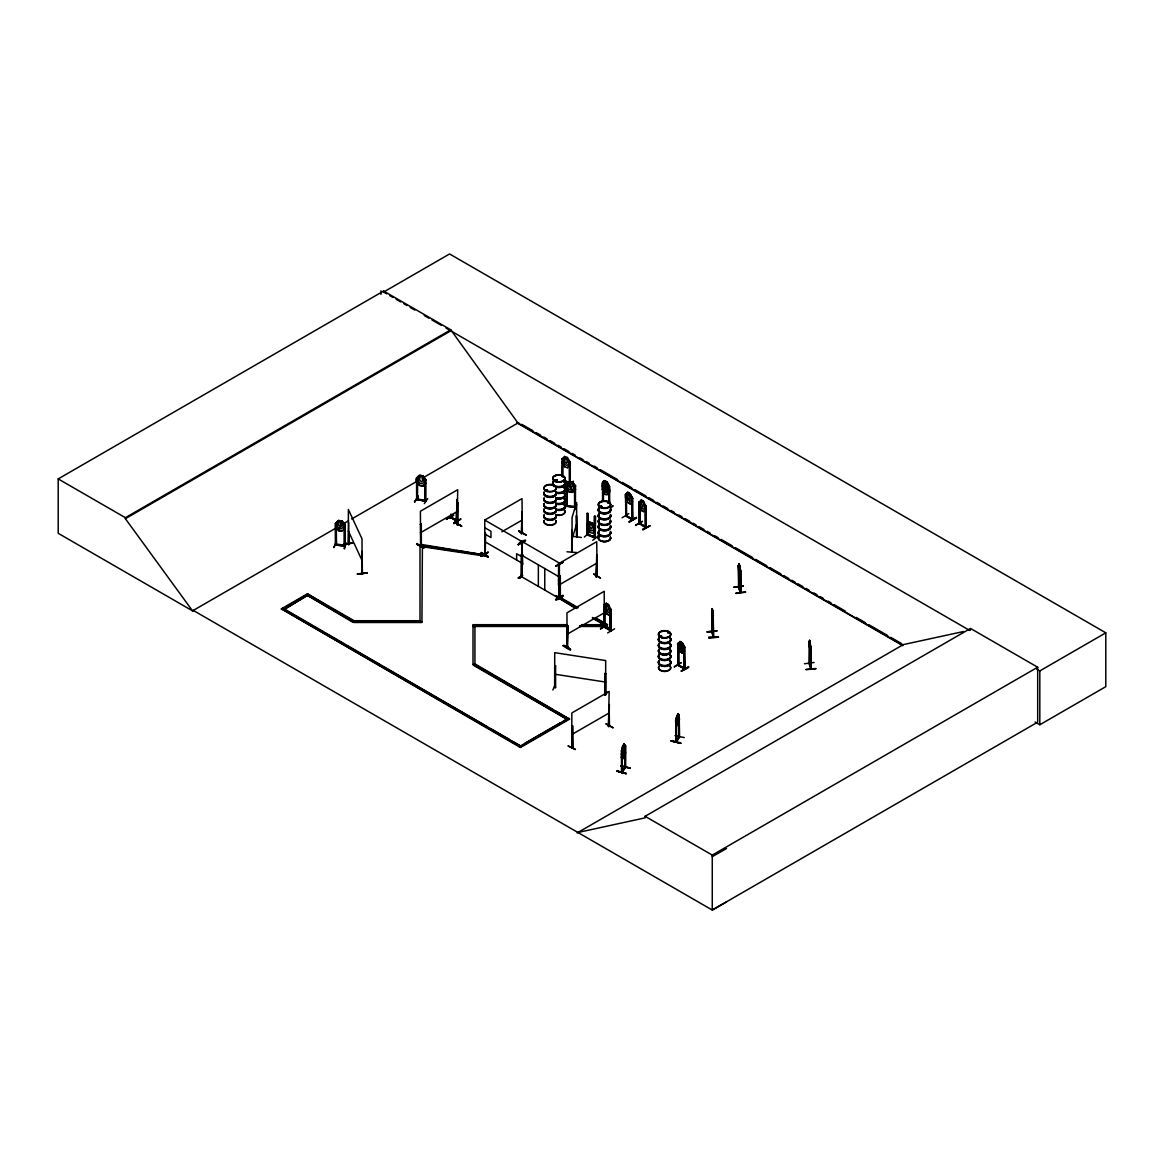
<?xml version="1.0" encoding="UTF-8"?>
<svg xmlns="http://www.w3.org/2000/svg" width="1164" height="1164" viewBox="0 0 1164 1164"><rect width="100%" height="100%" fill="white"/><g stroke="black" fill="none" stroke-linecap="round" stroke-linejoin="round"><path stroke-width="1.5" d="M478.04 666.332L473.006 664.542L473.006 625.796L567.566 625.548L567.159 647.635L566.941 612.831L604.232 591.297L604.247 626.799M420 620.718L354.06 620.718L307.442 593.8L281.412 608.83L520.439 747.506L569.531 719.163L474.927 663.858L473.573 665.328L474.927 664.542L474.927 626.465M711.771 631.717L712.295 632.314L711.844 610.562M712.208 612.089L712.383 609.776L712.848 614.286M810.508 646.864L810.741 668.936L809.562 640.2L809.649 663.902L809.053 663.378L810.726 668.878M738.398 586.991L740.406 592.549L740.202 570.36M621.678 750.431L621.794 772.605L622.202 771.31M624.821 746.197L625.374 767.905L625.635 745.877L624.079 744.029L625.374 745.688L625.417 767.847M566.97 551.78L576.747 552.565M602.559 500.666L602.53 482.711L603.185 501.029M608.845 486.29L609.412 502.819M604.654 605.818L603.854 605.411L606.255 603.301L608.627 604.669L609.645 611.347L608.132 612.511L605.062 608.714L606.298 603.403L604.538 605.542M610.314 609.063L610.94 630.99L610.169 630.539L610.474 612.497M631.936 498.032L632.561 519.959L631.79 519.581L632.096 497.872L632.736 498.236L632.809 519.813L625.868 515.768L625.475 494.38L625.548 497.814L627.803 502.557L630.248 503.881L632.43 501.786M639.924 507.766L639.749 524.106L639.647 502.324M684.156 647.228L684.708 669.154L684.941 647.417L684.068 646.995L684.636 669.14L677.812 665.168L678.045 647.082M562.707 458.922L561.848 458.849L564.656 456.448L563.289 461.992L565.093 464.727L566.897 465.411L568.672 464.072L567.435 457.51L570.127 462.035M570.273 483.351L570.273 461.802L569.225 461.439L569.341 483.22L564.453 481.343M713.226 636.781L712.31 631.455M711.699 631.848L713.387 637.348L713.226 615.247M713.197 636.854L713.11 614.941L713.605 636.708M713.736 637.246L712.193 631.805M809.067 663.436L809.664 663M809.649 663.349L810.959 668.296M809.562 643.677L809.853 641.364M425.107 479.655L424.918 501.262L424.947 479.67M566.795 506.369L566.693 484.588L566.926 506.107M711.946 611.158L712.31 608.714L711.844 610.693M809.3 642.746L809.678 640.316L809.315 663.931M623.54 745.135L623.118 751.449L623.642 745.149M671.352 741.221C700.568 747.87 650.763 736.055 680.649 742.836M738.645 566.432L739.096 563.973M621.416 757.386L622.187 750.547L621.372 750.955L624.079 744.029L622.667 745.789L622.056 750.053L622.9 753.515L624.602 749.179L624.064 744.145M588.067 534.974L587.078 534.931L595.226 538.044L595.415 516.336L594.484 516.219L594.513 537.841L595.313 538.074M587.995 534.465L587.078 534.145L595.502 537.899L595.459 537.041L587.995 534.698L595.357 537.026M626.159 773.667C598.369 765.999 644.798 778.934 617.095 770.99M626.159 773.318L617.066 771.077M522.476 542.875L522.01 542.279L522.651 564.234L521.778 564.002L522.651 564.234M522.36 543.617L521.705 543.21L522.476 543.661M559.404 563.9L558.618 563.449L558.458 585.172L559.331 585.39L558.764 563.463L559.331 598.485L522.025 576.951L522.098 541.536L559.389 563.07L559.36 597.874L560.131 597.423M622.333 756.455L625.374 749.107L623.977 747.113L622.58 748.932L622.056 753.166L622.9 756.629C626.785 755.552 622.129 743.84 625.228 748.859M675.775 724.008C678.19 730.992 682.119 707.29 676.881 725.725C674.247 722.451 676.066 716.995 678.146 713.678L679.281 715.307L678.117 713.794M675.848 720.691L676.982 715.496L677.084 723.193L678.583 718.814L678.015 713.779M546.629 489.709L546.367 490.553L546.934 489.709M547.08 490.611L547.298 489.869L547.458 490.699M553.758 485.883L554.064 486.552L553.526 485.868A6.169 3.565 0 0 1 553.511 482.231M556.247 480.165L555.097 480.907L555.432 479.844M555.999 480.688L555.912 479.83M562.008 476.6L562.867 476.236M600.944 507.097L601.468 506.209L602.152 506.937M608.656 502.732L607.71 502.572M608.51 502.586L607.666 502.964M608.365 502.732L608.205 502.368M661.501 635.908C661.458 637.741 660.89 636.097 661.341 635.893M667.772 632.678L668.718 632.678M668.311 632.663L667.729 632.59M622.784 745.862L621.518 750.955L621.474 772.532L625.359 767.28L621.736 772.023M621.314 757.371C623.991 764.472 628.531 740.842 622.565 759.117M679.238 736.943L675.804 742.196L676.342 741.439M676.226 741.09L676.109 741.686M679.209 736.768L678.888 736.696M679.194 736.957L679.179 715.278L679.572 737.074M571.728 530.551L571.713 552.114L571.8 530.289M576.296 515.55L576.66 537.39L576.646 502.499L572.062 517.5L572.048 552.143L572.048 551.358M576.733 537.157L576.573 515.841M423.594 548.157L416.567 544.155L423.943 547.575M423.914 547.953L416.945 543.53M487.905 557.09L480.863 553.089L487.905 557.105L488.283 556.436L481.212 552.449L488.283 556.887M555.577 596.157C556.261 594.149 558.414 599.809 561.208 599.387M563.085 645.773C566.286 643.27 578.042 656.351 563.114 645.7M570.447 649.527L563.42 645.467L570.506 649.57M575.365 749.616L567.988 745.877L575.394 749.267M605.513 481.605L604.771 485.577L606.269 487.774L607.055 485.403L605.586 481.561M628.589 493.303L627.847 497.29L629.36 499.487L630.146 497.101L628.676 493.26M606.968 604.334L606.226 608.321L607.739 610.518L608.51 608.132L607.055 604.291M680.794 642.513L680.052 646.5L681.566 648.697L682.351 646.311L680.867 642.47M572.062 539.034L576.646 524.033M345.082 528.121L341.852 531.119L338.579 530.711L341.852 520.875L338.579 520.468L335.465 523.509L335.567 545.058L335.567 523.262L336.498 523.494L335.494 523.451M565.529 457.379L564.642 461.453L566.417 463.461L567.334 461.002L565.588 457.336M590.614 522.912L589.741 526.986L591.516 528.994L592.432 526.521L590.686 522.854M348.938 531.642L349.011 544.563L348.342 544.024M348.371 544.083L348.371 509.468L362.019 538.888L362.048 573.561L362.237 572.208M711.815 632.241L712.31 608.597L713.387 615.8L712.746 610.518L712.659 618.23L711.655 613.559L712.31 618.841M712.746 620.761C711.655 615.509 712.863 623.686 713.387 619.219M809.024 641.742L810.1 652.349L810.624 650.734M676.066 719.905L676.168 742.312L676.255 741.468M335.567 523.262L338.608 520.395L337.051 526.274L339.175 528.572L341.285 528.849L343.38 527.074L341.881 520.817L345.097 524.644L344.922 546.236L345.024 524.455L344.02 524.586L345.024 524.455M335.494 526.812L338.579 530.711L341.823 530.973M340.732 521.268L339.67 521.137L338.651 523.916L338.651 525.415L340.732 527.001L341.809 525.822L340.761 521.21M336.469 541.638L333.821 547.589L336.483 542.089M335.596 543.995C338.142 546.309 334.083 543.093 336.454 544.33M336.44 544.112L345.126 545.218L343.977 545.494M344.151 524.353L344.078 546.076L345.024 545.203M344.02 548.448L346.174 542.861L344.544 548.913M566.839 484.879L565.966 484.719L566.795 484.617M565.937 488.123L569.109 491.892L572.324 492.387L575.467 489.287M572.295 492.241L569.08 481.663L565.835 484.733L565.835 488.153L569.065 491.965L572.353 492.328L575.569 489.331M564.758 508.799L566.955 502.892M566.97 503.343L564.293 508.857L566.883 503.27M566.039 484.515L566.039 506.311C564.7 505.06 568.585 505.627 566.082 505.249M567.014 505.613L575.496 506.471L574.449 506.777M574.623 485.883L575.496 485.723L574.507 485.577L574.623 507.417L575.598 506.486M574.55 510.05L576.631 504.579M609.339 490.088L607.084 485.097L604.713 483.729L603.607 489.084L605.149 492.008L606.677 492.896L608.19 491.732L608.19 489.171L607.055 485.155L604.64 483.773M632.736 498.236L630.131 493.754L627.803 492.314L626.698 497.683L629.768 501.48L631.266 500.316L630.131 493.754L627.803 492.314L625.475 494.38M641.248 500.156L640.098 505.409L641.64 508.333L643.168 509.221L644.681 508.057L644.681 505.496L643.547 501.48L641.291 500.011L643.619 501.437L645.904 506.18L645.875 527.699L646.136 505.976L645.147 505.482L646.136 505.976M810.362 649.003L810.013 649.818L809.3 645.307M739.082 574.099L738.383 565.413L738.965 587.5M740.406 592.549L740.246 591.167M740.871 592.403L740.799 570.942L739.082 563.856L738.5 565.762M739.096 574.041L739.693 576.005L740.493 574.449M555.592 665.895L554.646 665.953L555.592 665.895L555.606 687.633L554.617 687.531M555.344 684.476L552.856 690.005M554.835 686.498L555.461 687.633L554.631 687.284L554.733 652.669L605.673 660.555L605.673 694.384L604.713 694.239L604.713 695.286M604.814 673.505L605.673 673.636L604.814 673.505L604.713 694.501M605.804 694.879L607.055 692.129M555.854 566.097L562.838 562.11M622.129 517.762L628.807 513.6M635.529 525.488L642.528 521.457M600.508 628.793L607.506 624.748M453.625 515.317L446.336 519.289L453.291 515.23M488.196 552.42L480.907 556.392L487.847 552.333M674.32 666.987L681.333 662.578L674.378 666.637M420 546.367L485.606 556.217L486.116 555.141L422.416 544.621L421.921 622.493L354.06 622.493L354.06 620.718L352.707 621.503L306.074 594.586L352.707 622.173L354.06 621.387L346.29 616.905M421.921 546.367L422.416 544.621M485.606 556.217L486.116 554.471M451.006 516.976L450.09 516.772L450.73 517.209M456.404 520.41L457.117 521.574L450.09 516.772M484.966 554.122L485.417 553.569M559.782 597.176L560.364 597.641L560.306 576.078L559.433 576.311L560.306 576.078M677.739 665.211L678.772 665.401L678.685 647.446M678.394 664.746L678.292 664.746M684.097 668.02L684.898 668.107M569.109 481.823L567.523 487.541L569.647 489.84L571.757 490.117L573.852 488.342L572.353 482.085L569.065 481.721L565.937 484.777M584.357 537.099L589.493 532.224L592.534 533.287L595.139 530.915M625.883 494.278L626.247 516.365L626.523 498.236M626.101 494.496L626.596 516.219L626.159 515.521M632.474 519.173L626.348 515.798L632.489 519.129M639.356 523.524C641.844 525.197 644.958 528.034 646.107 526.666M643.547 511.549L641.204 510.298L638.876 505.54L638.876 502.121L639.283 523.553L645.962 526.899M604.902 611.056L604.727 627.396L603.927 626.974L604.232 604.378L603.534 626.319L604.625 626.61M604.654 627.352L604.96 626.392L603.781 626.465M610.271 629.855C615.931 631.834 594.819 621.721 610.169 629.971M558.807 564.307L558.807 563.522M414.879 501.99L418.269 496.242M458.034 523.684C456.564 526.986 458.078 522.156 457.321 524.062M458.019 524.513L457.947 502.935L457.074 503.168L457.947 502.935M485.65 553.788L485.315 555.068L484.966 533.025L484.952 554.952L484.719 520.075L522.025 498.614L522.33 533.33M484.966 554.908L485.679 554.53L484.762 553.918M597.074 576.427L596.739 541.682L559.433 563.216M567.159 646.849L567.872 647.169M604 625.635L604.305 625.083M572.091 726.191L572.353 747.244M608.903 725.769L609.208 725.23M608.437 726.467L609.47 726.191L609.136 704.526L608.437 726.467L609.354 726.263M425.908 483.264L422.765 486.086L419.607 485.446L416.494 481.387C413.889 478.069 423.085 471.769 418.123 478.331L418.123 480.892L420.175 483.351L422.212 483.773L424.22 482.158L422.794 475.785L425.864 479.903M417.556 477.953L416.596 478.011L417.614 477.953L417.469 499.691M416.494 481.387L419.637 485.388L422.765 486.086M421.674 476.149L420.655 475.945L419.666 478.651L419.666 480.15L421.674 481.896L422.721 480.79L421.717 476.091M424.976 479.481L425.893 479.67L422.707 475.931L419.651 475.29L422.794 475.785M422.707 485.999L425.806 483.206M418.298 496.257L414.442 501.96L418.167 496.621M416.581 498.73L417.716 498.716L416.727 498.483M425.893 479.67L425.879 501.408L417.6 499.138L425.835 500.331L425.995 501.218L416.727 499.269M424.336 503.605L427.726 498.599M675.848 742.254L676.517 720.24L675.746 720.676M684.243 737.583L674.96 735.604M678.888 736.928L675.848 741.468L676.604 741.803L676.517 720.24M676.299 742.21L679.572 737.045M562.008 476.44L562.998 476.367M601.075 506.195L600.551 507.184M600.58 506.631L601.817 506.718L600.944 506.5M667.729 632.43L668.005 632.678M623.54 748.248L623.118 754.563L623.948 752.104L623.366 748.263M625.315 745.789L625.635 745.877M624.079 754.272L622.769 756.047L621.372 754.374M625.635 767.411L621.925 772.503M562.649 600.115L555.912 595.561M421.281 524.106L420.408 524.338L421.281 524.106L421.353 545.596L420.335 545.916L420.801 545.218M421.237 545.712L420.582 546.047L420.408 511.243L457.714 489.709L457.117 524.644M522.098 532.399L521.327 533.636L522.098 533.185M560.277 597.67L560.059 575.933M596.143 575.816L596.754 575.467M596.594 575.525L596.041 576.718L596.739 576.311M596.943 576.5L596.739 554.762L596.041 576.718M567.814 646.457L566.868 647.49M572.47 725.681L572.673 747.419C572.732 747.332 571.815 745.877 572.79 746.764M604.829 480.674L602.457 482.754L602.385 489.258C604.451 500.2 614.417 492.881 606.968 485.199M602.457 485.868L604.713 483.729M609.427 490.044L607.055 492.11L604.713 490.859L602.53 486.072M609.5 490.117L607.084 492.227L604.756 490.786M625.548 494.453L627.92 492.372M632.576 501.815L630.175 503.925L627.92 502.441M641.291 500.011L638.876 502.121L639.08 523.756M610.882 612.773L608.554 614.956L606.226 613.515M677.812 646.995L677.652 643.605L680.082 641.48L682.424 642.906L684.81 647.591M684.65 650.982L682.38 653.135L679.994 651.782L677.724 646.98M564.598 466.735L561.906 462.21L564.598 466.735L567.435 467.753L570.04 465.382M570.273 461.802L569.341 461.759M567.392 467.652L570.098 465.338M570.258 483.016L573.445 481.212M587.165 534.96L587.354 513.237L587.354 534.771M587.995 535.251L588.096 513.528L588.038 535.004M594.484 516.219L594.426 537.797L594.629 536.75M595.415 516.336L595.211 538.088M589.697 532.268L586.947 527.787C586.001 522.505 591.792 518.184 588.387 527.525L590.192 530.246L591.996 530.944L593.771 529.591L592.534 523.043L595.226 527.568M586.947 527.787L589.755 532.21M594.397 537.157L595.386 537.011M592.738 540.314L598.602 535.775L598.151 535.164M587.034 524.44L589.799 522.069M362.382 573.43L362.12 551.416L362.193 573.008M625.33 767.876L625.272 745.673M546.367 489.797L546.105 490.699L547.415 490.582M601.061 506.325L600.304 506.937M740.828 592.461L738.82 587.063M809.489 641.801L809.475 663.276L811.163 668.849M457.132 503.415L456.652 499.487M453.684 515.012L446.729 519.071M456.579 520.424L450.323 516.627M454.382 522.36L461.802 526.143L454.775 522.127M456.652 512.044L456.419 521.254L456.419 512.189M451.108 517.296L456.768 520.264M453.771 523.524L460.755 519.057L453.829 523.494M453.815 523.116L460.74 519.028M484.719 533.228L484.966 533.374M521.327 533.636L522.025 511.694L521.967 533.228M521.748 533.709L522.258 511.825M518.693 531.25L526.113 535.033L519.086 531.017M480.907 556.392L488.24 552.114M485.694 554.151L484.719 554.762L484.646 553.875M526.084 535.004L518.795 531.133M521.385 554.34L522.723 554.995L521.385 554.34L521.385 575.962L521.632 554.195M522.258 575.22L521.312 575.045L522.025 575.452M522.592 575.336L518.038 577.999L522.549 575.642M522.098 576.165L518.737 578.232L521.909 576.82M519.115 578.406L521.879 576.762M596.274 576.849L596.972 554.908M593.771 574.056L600.508 578.232M593.8 574.099L600.449 577.882M559.229 597.088L560.379 597.001M562.823 595.328C563.449 599.314 546.236 602.967 562.867 595.401M555.868 599.838L563.172 595.924M567.29 647.562L567.799 625.679M604.305 625.868L601.293 623.7M600.915 623.933L608.336 627.716L601.002 623.817M604.553 626.014L608.336 627.716M679.994 641.524L682.38 653.135L680.111 651.665M677.652 643.605L678.685 643.852L678.51 665.575M682.351 642.95L680.038 641.64L678.874 644.332L680.431 649.818L681.973 650.691L683.486 649.527L682.351 642.95L684.941 647.417M683.981 667.903L684.054 668.762L684.156 647.126M608.801 725.783L608.903 726.554L609.383 704.657M684.228 667.991L678.51 665.008L685.014 668.994L678.19 665.022M688.724 667.19C670.537 675.615 690.732 668.02 688.361 666.594M688.419 666.957L681.464 671.017M605.906 723.964L613.239 727.864L606.197 723.848M572.717 747.361L571.771 747.637L571.844 712.965L609.136 691.431L608.51 726.423M193.399 610.474L192.642 610.925L58.2 533.301L58.2 478.913L383.596 291.044L450.774 329.819L517.951 422.998L902.566 645.06M383.596 291.044L383.596 292.048L449.58 253.956L1105.8 632.823L1105.8 686.658L1039.816 724.75L1035.102 722.015M58.2 478.913L125.377 517.689L450.774 329.819M726.511 901.925L712.266 910.044L193.311 610.431L192.54 610.867L125.377 518.693L450.774 330.823M192.54 610.867L336.018 528.034M342.594 524.164L348.574 520.788M351.703 518.969L417.57 480.95M423.842 477.327L518.707 422.561M281.412 609.5L282.765 608.044L520.439 745.935L512.567 741.395M285.878 606.924L306.074 595.255M420.408 532.777L457.714 511.243M501.815 531.803L522.025 520.148M603.432 500.884L603.432 482.944C601.162 481.823 607.172 477.386 603.607 485.97L605.149 488.895L606.677 489.782L608.19 488.618L607.055 482.042L604.713 480.616L607.055 482.042L609.5 486.698L607.157 481.94M602.312 489.258L604.713 493.973M608.757 486.377L609.645 486.537L609.645 502.688M604.829 490.742L602.457 486.057M630.131 493.754L632.503 498.439M610.3 507.329L613.137 505.743L610.693 507.999M642.761 501.48L643.547 504.841L642.761 507.228L641.248 503.517L642.004 501.044L642.834 501.437M639.021 505.511L641.291 510.254M645.831 509.526L643.576 511.665L641.248 510.225M632.081 519.348L631.732 497.756M629.186 521.909C650.938 508.595 614.476 530.304 636.577 518.067M636.228 517.485L629.288 521.909M639.08 522.971L645.875 526.914M645.191 526.681L639.996 523.407M642.63 529.227L649.963 525.779L642.979 529.809M559.433 584.75L596.739 563.216M575.351 608.306L558.254 597.772L559.608 596.987L578.261 607.754M558.254 598.442L559.608 597.656M606.182 603.345L608.583 604.742L610.882 609.47M603.854 608.83L606.298 613.472L608.627 614.912L610.809 612.817M610.212 609.121L611.115 609.267L611.187 630.844L604.305 626.843M566.941 634.365L604.232 612.831M606.298 613.472L603.927 608.787M581.389 624.69L604.873 624.69L606.24 623.904L604.873 625.359L583.193 625.359M600.566 628.895L607.564 624.413L600.566 628.444M610.402 629.608L611.115 630.772M607.666 632.94L614.607 628.807M525.211 743.17L560.51 722.8M563.565 721.025L568.178 718.377L569.531 719.163M281.412 608.83L520.439 746.837L569.531 718.479M571.844 734.499L609.136 712.965M577.169 832.929L903.337 644.609L963.428 631.543M577.926 832.478L645.103 817.87L645.103 816.313L970.5 628.444L1037.677 667.219L1037.677 722.175L712.266 910.044L712.266 855.089L1037.677 667.219M970.5 630L969.743 630.452L446.088 328.117M1036.702 669.111L1039.816 670.915L1105.8 632.823M518.3 544.796C534.582 537.39 518.373 540.518 518.315 544.81M525.357 540.343L518.271 544.446M521.821 543.312L522.141 542.351M555.752 565.98L563.187 562.197L556.145 566.213M712.266 856.66L726.511 848.541M738.965 587.573L738.936 574.958M621.867 771.994L621.969 772.518M344.908 546.207L335.494 544.985L345.126 546.003M420.888 545.509L421.033 523.975M420.801 546.003L420.655 524.469M575.38 506.689L575.394 507.504L575.496 485.723M555.883 480.47L555.577 479.961M553.817 486.45L553.54 486.028M600.551 506.398L601.482 506.253M601.526 507.097L600.9 506.864M601.861 507.068L600.988 507.329M661.007 635.893L660.424 636.635M555.461 686.847L554.617 686.745M416.901 499.312L416.785 477.778M546.614 489.84L546.964 490.422M569.633 482.274L570.244 482.478M632.023 518.577L632.474 519.959M645.554 527.147L645.511 505.613M559.084 585.536L559.157 564.045L558.385 563.667M348.705 522.505L348.603 544.577M343.598 544.446L353.274 542.802L343.613 544.417M353.259 543.093L343.715 544.316M357.45 573.837L367.126 573.081L357.464 573.91M357.45 574.288L367.024 572.804L357.479 574.318M739.315 565.02L739.213 570.767L739.446 565.646L740.493 571.029M743.374 585.914L733.611 587.267L743.374 586.22M740.333 591.69L738.529 587.5M735.837 593.131L745.498 591.879M735.924 593.422L745.6 592.243M454.44 522.243L461.468 526.23M707.043 632.037L716.806 631.092M708.672 637.363L718.523 637.188L708.687 637.436M708.774 638.105L718.523 637.174M809.737 641.364L810.217 642.106M810.581 646.835L810.1 642.164M804.426 663.756L814.102 662.491M806.041 669.387L815.819 668.485M555.577 480.106L554.719 480.485M546.614 489.666L547.415 489.855M450.788 514.372L450.817 518.009L451.035 514.226M678.088 664.237L678.641 665.328M639.531 524.062L638.978 522.869L639.749 523.32M354.06 621.823L421.921 621.823M566.941 624.69L473.006 624.69L473.006 626.465L566.941 626.465M473.006 625.359L566.941 625.359M579.585 625.796L604.873 625.796M579.585 626.465L604.873 626.465M575.307 507.475L565.98 506.267M554.704 686.454L554.704 687.24M567.566 647.082L567.566 625.548M417.527 498.934L417.527 499.72M571.611 536.138L581.36 537.462M424.933 479.714L425.777 479.844M425.951 545.843L438.348 547.749M441.884 548.302L452.49 549.946M456.041 550.485L468.423 552.405M471.958 552.958L475.494 553.497M479.03 554.049L486.116 555.141M485.606 555.548L420 545.698L420 622.493M554.733 674.203L605.673 682.089M740.653 591.981L740.61 570.433M336.323 523.349L336.454 545.101M425.777 501.378L416.668 499.502L416.537 477.909M344.151 545.363L343.977 546.062M680.649 743.272L671.366 740.842M622.565 748.874L621.416 754.039M621.009 766.072L630.117 768.298M566.912 505.38L566.01 506.005L575.598 507.271M348.633 543.85L348.953 543.675M348.545 544.621L348.705 532.879M738.543 587.587L738.413 565.515M562.663 459.198L562.023 475.028M711.873 632.314L712.135 610.212M450.424 516.627L450.744 517.965M485.213 555.068L485.592 533.388M521.996 576.282L521.952 542.293M604.625 627.396L604.48 604.509M564.598 456.492L567.435 457.51M564.642 480.616L569.443 482.463M564.453 480.776L569.254 482.623M564.642 481.183L567.843 482.405M587.165 513.397L588.096 513.528M589.697 522.025L592.534 523.043M522.33 532.545L521.327 532.85M450.395 517.456L457.248 521.327M555.868 595.939L561.543 599.067M383.596 292.048L386.724 293.852M389.853 295.656L392.981 297.46M396.095 299.264L400.78 301.971M403.908 303.775L407.036 305.579M410.164 307.383L414.85 310.09M424.22 315.502L428.905 318.209M432.033 320.013L441.403 325.411M521.85 424.365L532.836 430.709M535.978 432.528L540.693 435.249M543.821 437.053L546.964 438.872M550.106 440.676L554.821 443.397M557.963 445.215L561.092 447.034M564.234 448.838L568.949 451.559M572.091 453.378L575.22 455.182M579.934 457.903L583.077 459.722M586.22 461.526L589.348 463.345M594.062 466.066L597.205 467.87M600.348 469.689L617.618 479.655M622.318 482.376L631.746 487.818M634.875 489.622L645.875 495.966M649.003 497.785L653.717 500.505M656.86 502.31L660.003 504.128M663.145 505.947L667.845 508.653M670.988 510.472L674.131 512.291M678.83 514.997L681.973 516.816M685.116 518.635L689.83 521.356M692.973 523.16L696.101 524.979M699.244 526.783L703.958 529.504M707.101 531.322L710.229 533.127M714.943 535.847L718.086 537.666M721.229 539.47L732.214 545.814M735.357 547.633L752.628 557.6M755.756 559.418L766.756 565.762M769.884 567.566L780.884 573.925M784.012 575.729L788.726 578.45M791.869 580.269L795.012 582.073M798.155 583.892L802.854 586.612M805.997 588.417L809.14 590.235M813.84 592.956L816.983 594.76M820.125 596.579L823.268 598.383M827.982 601.104L831.111 602.923M834.253 604.727L845.239 611.085M856.238 617.429L865.652 622.856M868.795 624.675L887.637 635.544M890.766 637.363L901.765 643.707M516.918 422.852L902.798 645.642M608.743 486.116L608.772 502.455M642.208 521.341L635.602 525.153M649.978 525.822L642.688 529.635M625.679 516.016L632.489 519.915M484.719 520.075L522.025 541.609M484.762 527.685L490.975 531.279L490.975 537.564L484.762 533.97M522.025 555.417L559.331 576.951M521.501 556.552L516.641 553.758L516.641 560.029M484.719 541.609L522.025 563.143M595.357 617.618L606.24 623.904M562.721 599.445L573.605 605.731M596.914 619.19L606.24 624.573M558.254 597.772L576.908 608.539M592.447 617.502L604.873 624.69M592.447 618.186L604.873 625.359M604.014 626.989L610.867 630.946M481.139 668.121L492.023 674.407M495.137 676.197L552.638 709.4M555.737 711.189L566.621 717.475M473.573 664.644L566.81 719.163L473.573 665.328M329.194 607.026L307.442 593.8M332.307 608.83L343.191 615.101M645.103 816.313L712.266 855.089M284.336 609.63L322.122 631.426M325.265 633.245L344.151 644.158M347.294 645.976L380.352 665.051M383.509 666.87L487.381 726.845M490.539 728.664L509.425 739.577M521.821 542.526L522.403 564.365M645.22 505.511L645.263 527.307M677.797 665.197L677.724 643.561M604.014 627.018L604 605.44M678.903 737.409L679.136 715.38M341.823 520.905L345.082 524.702M575.554 485.97L572.353 482.085L575.452 485.985M554.937 480.266L554.617 480.426A6.155 3.55 0 0 1 557.25 479.583M623.468 752.482L623.875 754.607L623.249 753.254M348.371 531.002L362.019 560.422M739.082 563.856L739.78 565.806M738.995 574.056L739.795 575.991M809.678 650.37L810.217 652.349M815.891 668.762L806.128 669.693M738.645 568.992L739.562 573.474L739.678 565.82M810.1 642.106L810.755 647.388M809.562 645.191L809.911 647.722L809.911 641.99M712.208 613.603L712.557 616.134L712.746 613.937M1039.816 670.915L1039.816 724.75M810.93 646.806L811.075 668.849M678.859 736.565L678.888 737.481M622.187 750.547L622.245 772.154M610.111 608.787L610.242 630.655M609.019 493.347L609.019 502.324M605.6 673.825L605.6 694.588M602.807 482.58L602.807 500.52M572.717 725.827L572.717 747.448M568.178 718.377L519.086 746.721M562.954 458.994L562.954 476.934M562.212 458.703L562.212 474.854M559.68 576.442L559.608 598.02M544.767 568.541L544.767 590.075M538.35 564.846L538.35 586.38M474.927 664.542L473.006 664.542M457.292 499.851L457.321 524.848L457.045 499.996M380.963 290.84L380.963 294.405M125.377 517.689L125.377 518.693M555.97 503.561A6.126 3.536 0 0 1 550.048 508.013A6.126 3.536 0 0 1 544.126 503.561M555.999 492.969A6.155 3.55 0 0 1 550.048 497.45A6.155 3.55 0 0 1 544.112 492.969M555.999 491.979A6.155 3.55 0 0 1 550.048 496.446A6.155 3.55 0 0 1 544.112 491.979M555.999 498.919A6.155 3.55 0 0 1 550.048 503.386A6.155 3.55 0 0 1 544.112 498.919M556.101 498.556A6.256 3.608 0 0 1 550.048 503.095A6.256 3.608 0 0 1 544.01 498.556M556.101 498.25A6.256 3.608 0 0 1 550.048 502.79A6.256 3.608 0 0 1 544.01 498.25M556.014 497.916A6.169 3.565 0 0 1 550.048 502.397A6.169 3.565 0 0 1 544.097 497.916M556.101 492.605A6.256 3.608 0 0 1 550.048 497.159A6.256 3.608 0 0 1 544.01 492.605M556.101 492.299A6.256 3.608 0 0 1 550.048 496.853A6.256 3.608 0 0 1 544.01 492.299M556.014 503.896A6.169 3.565 0 0 1 550.048 508.392A6.169 3.565 0 0 1 544.097 503.896M555.999 504.434A6.155 3.55 0 0 1 550.048 508.915A6.155 3.55 0 0 1 544.112 504.434M555.97 520.497A6.126 3.536 0 0 1 550.048 524.949A6.126 3.536 0 0 1 544.126 520.497M556.028 504.128A6.184 3.565 0 0 1 550.048 508.624A6.184 3.565 0 0 1 544.083 504.128M555.999 509.905A6.155 3.55 0 0 1 550.048 514.386A6.155 3.55 0 0 1 544.112 509.905M555.999 508.915A6.155 3.55 0 0 1 550.048 513.382A6.155 3.55 0 0 1 544.112 508.915M555.999 515.856A6.155 3.55 0 0 1 550.048 520.323A6.155 3.55 0 0 1 544.112 515.856M556.101 515.492A6.256 3.608 0 0 1 550.048 520.032A6.256 3.608 0 0 1 544.01 515.492M556.101 515.186A6.256 3.608 0 0 1 550.048 519.726A6.256 3.608 0 0 1 544.01 515.186M556.014 514.852A6.169 3.565 0 0 1 550.048 519.333A6.169 3.565 0 0 1 544.097 514.852M556.101 509.541A6.256 3.608 0 0 1 550.048 514.095A6.256 3.608 0 0 1 544.01 509.541M556.101 509.235A6.256 3.608 0 0 1 550.048 513.79A6.256 3.608 0 0 1 544.01 509.235M556.014 520.832A6.169 3.565 0 0 1 550.048 525.328A6.169 3.565 0 0 1 544.097 520.832M610.547 515.041A6.256 3.608 0 0 1 603.679 519.551A6.256 3.608 0 0 1 599.082 514.168M610.46 515.39A6.169 3.565 0 0 1 603.694 519.842A6.169 3.565 0 0 1 599.154 514.532M610.431 520.046A6.14 3.55 0 0 1 603.694 524.484A6.14 3.55 0 0 1 599.184 519.188M610.46 520.366A6.169 3.565 0 0 1 603.694 524.833A6.169 3.565 0 0 1 599.154 519.508M610.547 509.09A6.256 3.608 0 0 1 603.679 513.615A6.256 3.608 0 0 1 599.082 508.232M610.445 514.401A6.155 3.55 0 0 1 603.694 518.838A6.155 3.55 0 0 1 599.169 513.542M610.46 509.454A6.169 3.565 0 0 1 603.694 513.906A6.169 3.565 0 0 1 599.154 508.595M610.547 514.735A6.256 3.608 0 0 1 603.679 519.246A6.256 3.608 0 0 1 599.082 513.862M610.547 508.784A6.256 3.608 0 0 1 603.679 513.309A6.256 3.608 0 0 1 599.082 507.926M610.445 508.464A6.155 3.55 0 0 1 603.694 512.902A6.155 3.55 0 0 1 599.169 507.606M610.547 531.977A6.256 3.608 0 0 1 603.679 536.488A6.256 3.608 0 0 1 599.082 531.104M610.474 520.628A6.184 3.565 0 0 1 603.694 525.08A6.184 3.565 0 0 1 599.154 519.755M610.445 532.326A6.155 3.55 0 0 1 603.694 536.779A6.155 3.55 0 0 1 599.169 531.482M610.431 536.982A6.14 3.55 0 0 1 603.694 541.42A6.14 3.55 0 0 1 599.184 536.124A6.184 3.565 0 0 0 603.694 541.566A6.184 3.565 0 0 0 610.474 537.099M610.431 520.934A6.14 3.55 0 0 1 603.694 525.371A6.14 3.55 0 0 1 599.184 520.075M610.46 537.288A6.169 3.565 0 0 1 603.694 541.74A6.169 3.565 0 0 1 599.154 536.429M610.547 526.026A6.256 3.608 0 0 1 603.679 530.551A6.256 3.608 0 0 1 599.082 525.168M610.46 531.337A6.169 3.565 0 0 1 603.694 535.789A6.169 3.565 0 0 1 599.154 530.478M610.46 526.39A6.169 3.565 0 0 1 603.694 530.842A6.169 3.565 0 0 1 599.154 525.531M610.547 531.672A6.256 3.608 0 0 1 603.679 536.182A6.256 3.608 0 0 1 599.082 530.799M610.547 525.721A6.256 3.608 0 0 1 603.679 530.246A6.256 3.608 0 0 1 599.082 524.848M610.445 525.401A6.155 3.55 0 0 1 603.694 529.838A6.155 3.55 0 0 1 599.169 524.542M564.264 481.867A6.256 3.608 0 0 1 563.274 486.232A6.256 3.608 0 0 1 555.723 486.799M554.428 486.232A6.256 3.608 0 0 1 553.438 481.867M554.428 481.125A6.256 3.608 0 0 1 557.236 480.179M564.191 482.231A6.169 3.565 0 0 1 563.216 486.537A6.169 3.565 0 0 1 555.766 487.105M554.486 481.503A6.169 3.565 0 0 1 557.25 480.572M564.264 481.561A6.256 3.608 0 0 1 558.851 486.974A6.256 3.608 0 0 1 553.438 481.561M554.428 480.819A6.256 3.608 0 0 1 557.236 479.874M564.176 481.241A6.155 3.55 0 0 1 558.851 486.581A6.155 3.55 0 0 1 553.526 481.241M564.264 487.498A6.256 3.608 0 0 1 563.274 491.863A6.256 3.608 0 0 1 555.723 492.43M564.191 487.178A6.169 3.565 0 0 1 563.216 491.484A6.169 3.565 0 0 1 555.766 492.052M564.176 488.182A6.155 3.55 0 0 1 563.201 492.474A6.155 3.55 0 0 1 555.766 493.041M564.176 492.838A6.14 3.55 0 0 1 563.201 497.115A6.14 3.55 0 0 1 555.781 497.683M564.264 487.803A6.256 3.608 0 0 1 563.274 492.168A6.256 3.608 0 0 1 555.723 492.736M564.176 493.158A6.14 3.55 0 0 1 563.201 497.45A6.14 3.55 0 0 1 555.781 498.003M564.264 504.434A6.256 3.608 0 0 1 563.274 508.799A6.256 3.608 0 0 1 555.723 509.366M564.191 499.167A6.169 3.565 0 0 1 563.216 503.474A6.169 3.565 0 0 1 555.766 504.041M564.191 504.114A6.169 3.565 0 0 1 563.216 508.421A6.169 3.565 0 0 1 555.766 508.988M564.176 505.118A6.155 3.55 0 0 1 563.201 509.41A6.155 3.55 0 0 1 555.766 509.978M564.176 509.774A6.14 3.55 0 0 1 563.201 514.052A6.14 3.55 0 0 1 555.781 514.619M564.264 504.739A6.256 3.608 0 0 1 563.274 509.104A6.256 3.608 0 0 1 555.723 509.672M564.264 498.498A6.256 3.608 0 0 1 563.274 502.863A6.256 3.608 0 0 1 555.723 503.43M564.176 498.177A6.155 3.55 0 0 1 563.201 502.47A6.155 3.55 0 0 1 555.766 503.037M564.176 493.725A6.14 3.55 0 0 1 563.201 498.003A6.14 3.55 0 0 1 555.781 498.57M564.264 498.803A6.256 3.608 0 0 1 563.274 503.168A6.256 3.608 0 0 1 555.723 503.736M564.205 493.405A6.184 3.565 0 0 1 563.216 497.712A6.184 3.565 0 0 1 555.766 498.279M564.176 510.094A6.14 3.55 0 0 1 563.201 514.386A6.14 3.55 0 0 1 555.781 514.939M670.028 643.881A6.256 3.608 0 0 1 664.615 649.294A6.256 3.608 0 0 1 659.202 643.881M669.955 644.245A6.155 3.55 0 0 1 664.615 649.585A6.155 3.55 0 0 1 659.29 644.245M669.94 648.886A6.14 3.55 0 0 1 664.615 654.197A6.14 3.55 0 0 1 659.29 648.886M669.955 649.236A6.155 3.55 0 0 1 664.615 654.575A6.155 3.55 0 0 1 659.29 649.236M670.028 637.93A6.256 3.608 0 0 1 664.615 643.357A6.256 3.608 0 0 1 659.202 637.93M669.955 643.256A6.169 3.565 0 0 1 664.615 648.595A6.169 3.565 0 0 1 659.275 643.256M669.955 638.308A6.155 3.55 0 0 1 664.615 643.634A6.155 3.55 0 0 1 659.29 638.308M670.028 643.576A6.256 3.608 0 0 1 664.615 648.988A6.256 3.608 0 0 1 659.202 643.576M670.028 637.625A6.256 3.608 0 0 1 664.615 643.037A6.256 3.608 0 0 1 659.202 637.625M669.955 637.305A6.155 3.55 0 0 1 664.615 642.644A6.155 3.55 0 0 1 659.29 637.305M670.028 660.817A6.256 3.608 0 0 1 664.615 666.23A6.256 3.608 0 0 1 659.202 660.817M669.955 661.181A6.155 3.55 0 0 1 664.615 666.521A6.155 3.55 0 0 1 659.29 661.181M669.94 665.823A6.14 3.55 0 0 1 664.615 671.133A6.14 3.55 0 0 1 659.29 665.823M669.955 649.774A6.155 3.55 0 0 1 664.615 655.099A6.155 3.55 0 0 1 659.29 649.774M669.955 666.172A6.155 3.55 0 0 1 664.615 671.512A6.155 3.55 0 0 1 659.29 666.172M669.969 649.468A6.184 3.565 0 0 1 664.615 654.823A6.184 3.565 0 0 1 659.261 649.468M670.028 654.866A6.256 3.608 0 0 1 664.615 660.294A6.256 3.608 0 0 1 659.202 654.866M669.955 660.192A6.169 3.565 0 0 1 664.615 665.532A6.169 3.565 0 0 1 659.275 660.192M669.955 655.245A6.155 3.55 0 0 1 664.615 660.57A6.155 3.55 0 0 1 659.29 655.245M670.028 660.512A6.256 3.608 0 0 1 664.615 665.924A6.256 3.608 0 0 1 659.202 660.512M670.028 654.561A6.256 3.608 0 0 1 664.615 659.973A6.256 3.608 0 0 1 659.202 654.561M669.955 654.241A6.155 3.55 0 0 1 664.615 659.581A6.155 3.55 0 0 1 659.29 654.241M677.273 715.38L677.273 721.127L677.375 715.409M604.072 485.766L605.309 489.055L604.014 490.975L605.687 489.768L607.375 492.925L606.109 489.506L607.317 487.643L605.716 488.778L604.072 485.766M605.513 484.704L604.771 488.691L606.269 490.888L607.055 488.516L605.513 484.704M570.156 482.391L569.123 486.683L571.204 488.269L572.281 485.577L571.233 482.478L570.171 482.333M621.169 765.868L630.262 768.109L621.169 765.868M558.749 575.802L559.389 576.165L558.749 575.802M307.442 595.371L284.132 609.5L307.442 595.371M716.82 630.786L706.985 631.834L716.806 630.786M546.964 490.99A6.169 3.565 0 0 0 556.217 487.905A6.169 3.565 0 0 0 546.964 484.821A6.169 3.565 0 0 0 546.964 490.99M546.978 491.499A6.155 3.55 0 0 0 556.217 488.414A6.155 3.55 0 0 0 546.978 485.344A6.155 3.55 0 0 0 546.978 491.499M601.424 507.475A6.155 3.55 0 0 0 610.663 504.39A6.155 3.55 0 0 0 601.424 501.306A6.155 3.55 0 0 0 601.424 507.475M601.424 507.984A6.14 3.55 0 0 0 610.649 504.914A6.14 3.55 0 0 0 601.424 501.844A6.14 3.55 0 0 0 601.424 507.984M601.41 507.693A6.184 3.565 0 0 0 610.678 504.609A6.184 3.565 0 0 0 601.41 501.524A6.184 3.565 0 0 0 601.41 507.693M555.766 481.343A6.184 3.565 0 0 0 565.035 478.259A6.184 3.565 0 0 0 555.766 475.159A6.184 3.565 0 0 0 555.766 481.343M555.781 481.605A6.14 3.55 0 0 0 564.991 478.535A6.14 3.55 0 0 0 555.781 475.465A6.14 3.55 0 0 0 555.781 481.605M554.501 481.067A6.14 3.55 0 0 0 564.787 479.481A6.14 3.55 0 0 0 557.265 475.13A6.14 3.55 0 0 0 554.501 481.067M661.53 637.217A6.169 3.565 0 0 0 670.784 634.133A6.169 3.565 0 0 0 661.53 631.048A6.169 3.565 0 0 0 661.53 637.217M661.545 637.697A6.14 3.55 0 0 0 670.755 634.627A6.14 3.55 0 0 0 661.545 631.557A6.14 3.55 0 0 0 661.545 637.697M660.25 636.824A6.184 3.565 0 0 0 670.58 635.224A6.184 3.565 0 0 0 663.014 630.844A6.184 3.565 0 0 0 660.25 636.824"/></g></svg>
